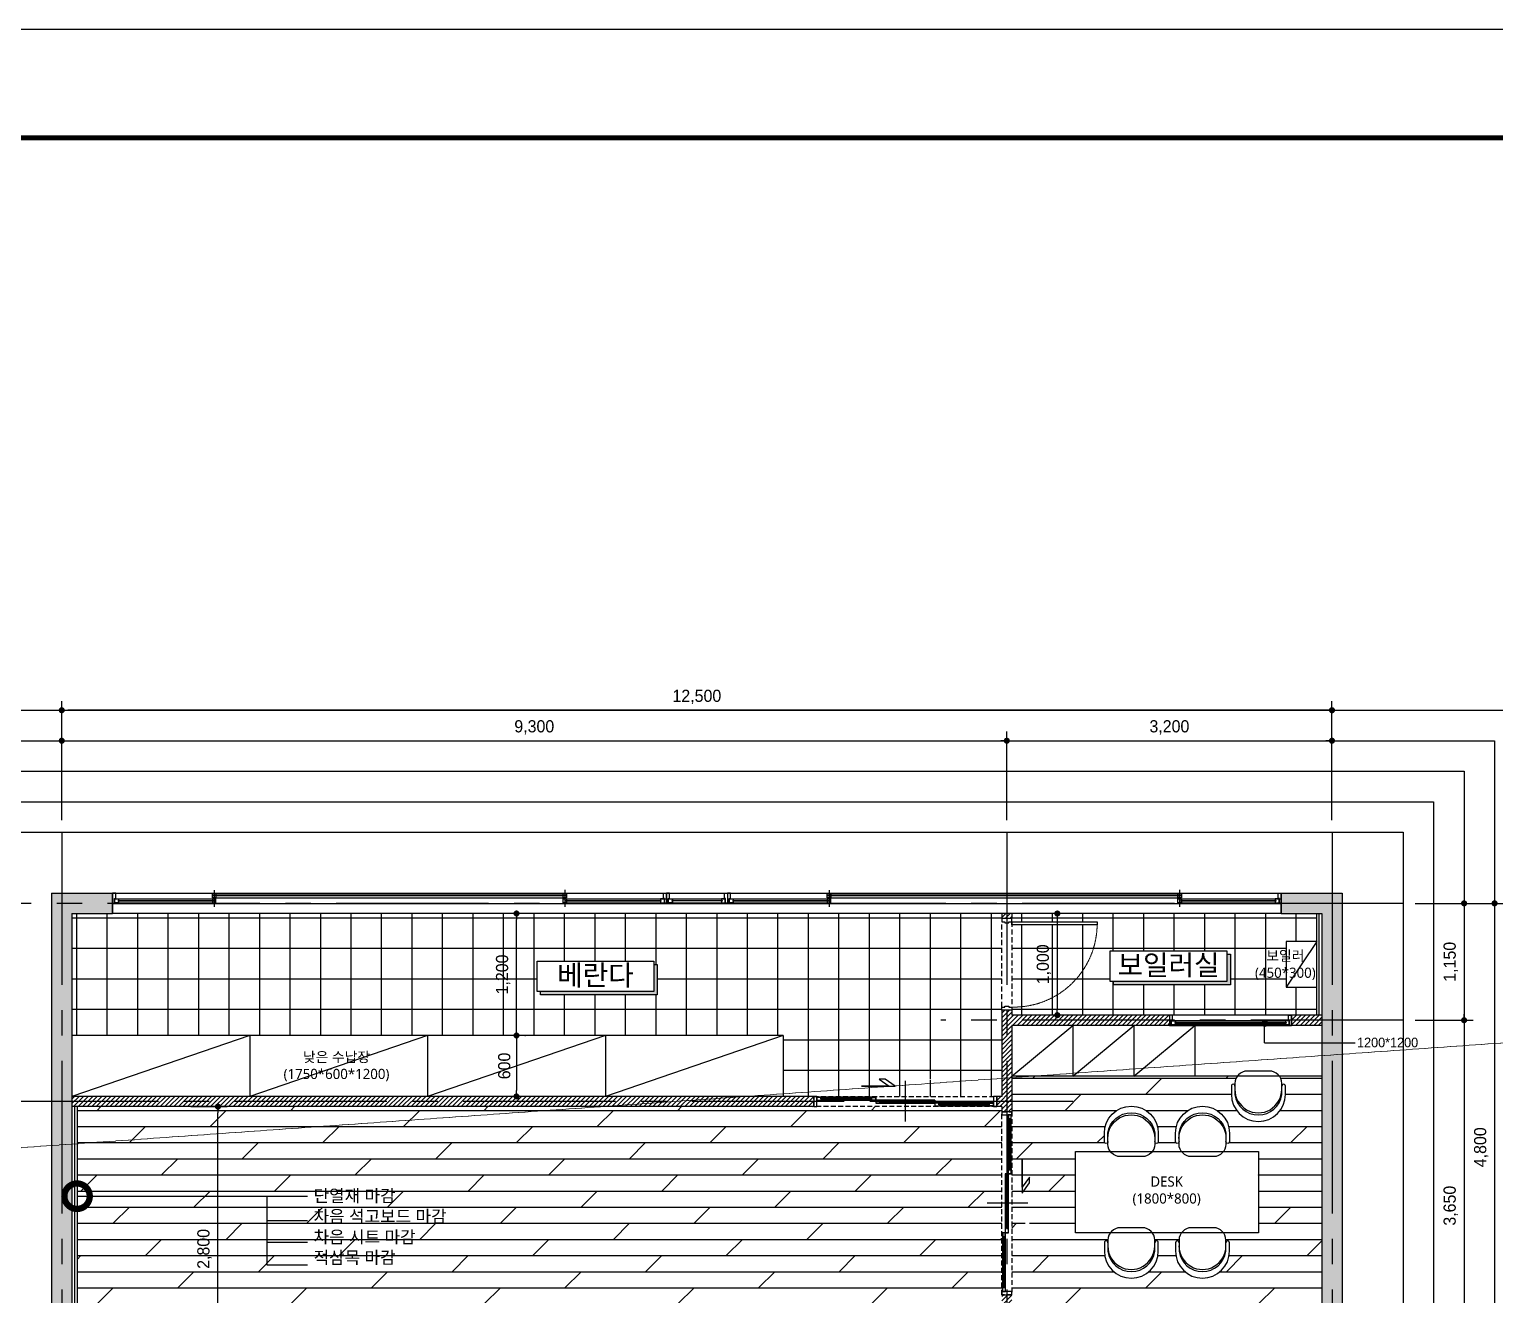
# Model space of a CAD drawing. Header units: millimetres. Extents: x -224448 to 1592092, y -164641 to 319001.
# Drawn here: x 156483 to 170903, y 92912 to 105362 of the extents above; entities that cross this region are included whole.
import ezdxf

# ---------------------------------------------------------------- set-up
doc = ezdxf.new("R2010")
doc.units = ezdxf.units.MM
for name, pattern in [('CEN', [62, 60, -1, 0, -1]), ('CENTER2', [1.125, 0.75, -0.125, 0.125, -0.125]), ('DH-HID2', [1.2, 0.8, -0.4]), ('HIDDEN', [9.525, 6.35, -3.175])]:
    doc.linetypes.add(name, pattern=pattern)
doc.layers.get('Defpoints').update_dxf_attribs({"color": 35})
for name, color, linetype in [('ARREA', 1, 'Continuous'), ('CO-DO-FR', 7, 'Continuous'), ('CO-DOOR', 8, 'Continuous'), ('DIM', 3, 'Continuous'), ('FUR', 6, 'Continuous'), ('I-SYM', 4, 'Continuous'), ('I-TEXT', 7, 'Continuous'), ('I_CON', 2, 'Continuous'), ('I_DOOR', 4, 'Continuous'), ('I_FORMAT', 7, 'Continuous'), ('I_FUR', 6, 'Continuous'), ('I_HAT', 8, 'Continuous'), ('I_TXT', 7, 'Continuous'), ('I_WALL', 3, 'Continuous'), ('I_WIN', 5, 'Continuous')]:
    doc.layers.add(name, color=color, linetype=linetype)
doc.layers.add('I_CEN', color=1, linetype='CEN', lineweight=13)
doc.layers.add('I_DIM', color=1, linetype='Continuous', lineweight=13)
doc.styles.add('HY울릉도', font='')
doc.styles.add('IABU-글꼴스타일', font='')
doc.styles.add('NTOP', font='Dotum.ttf')
doc.styles.add('맑은고딕', font='malgun.ttf')
doc.styles.get('HY울릉도').set_extended_font_data('HY울릉도L')
doc.styles.get('IABU-글꼴스타일').set_extended_font_data('HY울릉도L')
doc.linetypes.add('BATTING', pattern='A,0.00254,-2.54,[134,ltypeshp.shx,S=2.54,R=0,X=-2.54,Y=0],-5.08,[134,ltypeshp.shx,S=2.54,R=180,X=2.54,Y=0],-2.54', length=10.16254)
doc.dimstyles.new('IABC-100 (SUB)', dxfattribs={"dimscale": 60, "dimtxt": 2, "dimasz": 1, "dimexe": 1.5, "dimexo": 2, "dimgap": 1, "dimtad": 1, "dimdec": 0, "dimdsep": 46, "dimlunit": 6, "dimtxsty": 'IABU-글꼴스타일', "dimblk": '1234_Dot', "dimcen": 1, "dimclrd": 4, "dimclre": 4, "dimclrt": 7, "dimadec": 0, "dimazin": 0, "dimtfac": 1, "dimtdec": 0, "dimtix": 1, "dimtmove": 2, "dimatfit": 3, "dimldrblk": '1234_Dot', "dimfxl": 2, "dimtolj": 1, "dimtzin": 0, "dimarcsym": 0})
pattern_1 = [(0, (-20650, 42020), (0, 300), []), (90, (-20650, 42020), (-300, 2e-14), [])]

# ---------------------------------------------------------------- blocks, each defined once
blk = doc.blocks.new('dd')
at = {"layer": 'I_WIN', "linetype": 'Continuous'}
for p, q in [((10974, 19551), (16424, 19551)), ((10974, 19542), (10974, 19551)), ((10974, 19551), (10991, 19551)), ((10974, 19451), (10974, 19542)), ((10991, 19551), (10991, 19502)), ((10991, 19502), (11004, 19502)), ((10994, 19546), (11974, 19546)), ((11032, 19546), (10994, 19546)), ((10994, 19546), (10994, 19506)), ((10994, 19506), (11974, 19506)), ((10994, 19506), (11032, 19506)), ((11004, 19502), (11004, 19500)), ((11004, 19500), (11004, 19451)), ((11027, 19529), (11032, 19531)), ((11027, 19523), (11027, 19529)), ((11032, 19521), (11027, 19523)), ((11029, 19524), (11029, 19528)), ((11032, 19531), (11032, 19546)), ((11032, 19532), (11035, 19530)), ((11974, 19528), (11032, 19528)), ((11032, 19524), (11974, 19524)), ((11032, 19520), (11035, 19522)), ((11032, 19506), (11032, 19521)), ((11035, 19530), (11036, 19529)), ((11035, 19522), (11036, 19523)), ((11036, 19529), (11036, 19528)), ((11036, 19523), (11036, 19524)), ((11953, 19529), (11952, 19528)), ((11953, 19523), (11952, 19524)), ((11956, 19532), (11953, 19530)), ((11953, 19530), (11953, 19529)), ((11953, 19522), (11953, 19523)), ((11956, 19520), (11953, 19522)), ((11956, 19531), (11956, 19546)), ((11956, 19546), (11991, 19546)), ((11962, 19529), (11956, 19531)), ((11956, 19521), (11962, 19523)), ((11956, 19506), (11956, 19521)), ((11991, 19506), (11956, 19506)), ((11956, 19496), (15441, 19496)), ((11991, 19496), (11956, 19496)), ((11956, 19496), (11956, 19456)), ((15441, 19478), (11956, 19478)), ((11956, 19474), (15441, 19474)), ((11962, 19523), (11962, 19529)), ((11962, 19524), (11962, 19528)), ((11974, 19420), (11974, 19585)), ((11986, 19479), (11991, 19481)), ((11986, 19472), (11986, 19479)), ((11986, 19478), (11986, 19474)), ((11991, 19471), (11986, 19472)), ((11991, 19546), (11991, 19506)), ((11991, 19481), (11991, 19496)), ((11991, 19481), (11994, 19480)), ((11991, 19470), (11994, 19471)), ((11991, 19456), (11991, 19471)), ((11994, 19480), (11994, 19479)), ((11994, 19479), (11995, 19478)), ((11994, 19472), (11995, 19474)), ((11994, 19471), (11994, 19472)), ((15403, 19479), (15402, 19478)), ((15403, 19472), (15402, 19474)), ((15406, 19482), (15403, 19480)), ((15403, 19480), (15403, 19479)), ((15403, 19471), (15403, 19472)), ((15406, 19470), (15403, 19471)), ((15441, 19546), (15406, 19546)), ((15406, 19546), (15406, 19506)), ((15406, 19546), (16424, 19546)), ((15406, 19506), (15441, 19506)), ((15441, 19496), (15406, 19496)), ((15406, 19496), (15406, 19481)), ((15406, 19481), (15412, 19479)), ((15412, 19472), (15406, 19471)), ((15406, 19471), (15406, 19456)), ((15412, 19479), (15412, 19472)), ((15412, 19474), (15412, 19478)), ((15424, 19418), (15424, 19586)), ((15424, 19506), (16424, 19506)), ((15436, 19529), (15441, 19531)), ((15436, 19523), (15436, 19529)), ((16370, 19528), (15436, 19528)), ((15436, 19524), (16370, 19524)), ((15441, 19521), (15436, 19523)), ((15441, 19531), (15441, 19546)), ((15441, 19532), (15444, 19530)), ((15441, 19520), (15444, 19522)), ((15441, 19506), (15441, 19521)), ((15441, 19456), (15441, 19496)), ((15444, 19530), (15444, 19530)), ((15444, 19530), (15445, 19528)), ((15444, 19523), (15445, 19524)), ((15444, 19522), (15444, 19523)), ((16362, 19529), (16361, 19528)), ((16362, 19523), (16361, 19524)), ((16365, 19532), (16362, 19530)), ((16362, 19530), (16362, 19529)), ((16362, 19522), (16362, 19523)), ((16365, 19520), (16362, 19522)), ((16365, 19531), (16365, 19546)), ((16365, 19546), (16403, 19546)), ((16370, 19529), (16365, 19531)), ((16365, 19521), (16370, 19523)), ((16365, 19506), (16365, 19521)), ((16403, 19506), (16365, 19506)), ((16370, 19523), (16370, 19529)), ((16406, 19502), (16394, 19502)), ((16394, 19502), (16394, 19451)), ((16403, 19546), (16403, 19506)), ((16424, 19551), (16406, 19551)), ((16406, 19551), (16406, 19502)), ((11004, 19451), (10974, 19451)), ((11004, 19451), (16424, 19451)), ((11956, 19456), (15424, 19456)), ((11956, 19456), (11991, 19456)), ((15406, 19456), (15441, 19456)), ((16394, 19451), (16424, 19451))]:
    blk.add_line(p, q, dxfattribs=at)
blk = doc.blocks.new('win10')
at = {"layer": 'I_WIN', "linetype": 'Continuous'}
for p, q in [((-128735, -160207), (-128735, -160297)), ((-128705, -160207), (-128735, -160207)), ((-128735, -160207), (-128735, -160298)), ((-128705, -160255), (-128705, -160207)), ((-128165, -160257), (-128165, -160207)), ((-128165, -160207), (-128135, -160207)), ((-128135, -160207), (-128135, -160297)), ((-128735, -160297), (-128735, -160306)), ((-128735, -160298), (-128735, -160307)), ((-128735, -160307), (-128718, -160307)), ((-128718, -160307), (-128718, -160258)), ((-128718, -160258), (-128705, -160258)), ((-128715, -160302), (-128715, -160262)), ((-128715, -160262), (-128677, -160262)), ((-128715, -160262), (-128156, -160262)), ((-128715, -160302), (-128715, -160262)), ((-128715, -160262), (-128677, -160262)), ((-128677, -160302), (-128715, -160302)), ((-128715, -160302), (-128156, -160302)), ((-128677, -160302), (-128715, -160302)), ((-128705, -160258), (-128705, -160255)), ((-128677, -160276), (-128682, -160278)), ((-128677, -160276), (-128682, -160278)), ((-128682, -160278), (-128682, -160285)), ((-128682, -160278), (-128682, -160285)), ((-128682, -160285), (-128677, -160286)), ((-128682, -160285), (-128677, -160286)), ((-128680, -160279), (-128680, -160283)), ((-128680, -160279), (-128680, -160283)), ((-128677, -160262), (-128677, -160276)), ((-128677, -160262), (-128677, -160276)), ((-128677, -160276), (-128674, -160277)), ((-128677, -160276), (-128674, -160277)), ((-128677, -160279), (-128188, -160279)), ((-128188, -160283), (-128677, -160283)), ((-128677, -160287), (-128674, -160286)), ((-128677, -160286), (-128677, -160302)), ((-128677, -160287), (-128674, -160286)), ((-128677, -160286), (-128677, -160302)), ((-128674, -160277), (-128673, -160278)), ((-128674, -160277), (-128673, -160278)), ((-128674, -160286), (-128673, -160285)), ((-128674, -160286), (-128673, -160285)), ((-128673, -160278), (-128673, -160279)), ((-128673, -160278), (-128673, -160279)), ((-128673, -160285), (-128673, -160283)), ((-128673, -160285), (-128673, -160283)), ((-128197, -160278), (-128198, -160279)), ((-128197, -160285), (-128198, -160283)), ((-128194, -160276), (-128197, -160277)), ((-128197, -160277), (-128197, -160278)), ((-128197, -160286), (-128197, -160285)), ((-128194, -160287), (-128197, -160286)), ((-128156, -160262), (-128194, -160262)), ((-128194, -160262), (-128194, -160276)), ((-128194, -160276), (-128188, -160278)), ((-128188, -160285), (-128194, -160286)), ((-128194, -160286), (-128194, -160302)), ((-128194, -160302), (-128156, -160302)), ((-128188, -160278), (-128188, -160285)), ((-128153, -160257), (-128165, -160257)), ((-128156, -160302), (-128156, -160262)), ((-128153, -160306), (-128153, -160257)), ((-128135, -160306), (-128153, -160306)), ((-128135, -160297), (-128135, -160306))]:
    blk.add_line(p, q, dxfattribs=at)
blk.add_lwpolyline([(-128735, -160207), (-128135, -160207), (-128135, -160306), (-128735, -160306)], close=True, dxfattribs=at)
blk = doc.blocks.new('dsd5')
at = {"layer": 'I_WIN', "linetype": 'Continuous'}
for p, q in [((44310, 14210), (44280, 14210)), ((44280, 14210), (44280, 14119)), ((44297, 14110), (44297, 14159)), ((44297, 14159), (44310, 14159)), ((44301, 14115), (44301, 14155)), ((44301, 14155), (44339, 14155)), ((45459, 14155), (44301, 14155)), ((44310, 14159), (44310, 14210)), ((44339, 14140), (44333, 14138)), ((44333, 14138), (44333, 14132)), ((45425, 14137), (44333, 14137)), ((44333, 14133), (45425, 14133)), ((44339, 14155), (44339, 14140)), ((44339, 14141), (44341, 14140)), ((44341, 14140), (44342, 14139)), ((44342, 14139), (44343, 14137)), ((44342, 14132), (44343, 14133)), ((45418, 14139), (45417, 14137)), ((45418, 14139), (45417, 14137)), ((45418, 14132), (45417, 14133)), ((45418, 14132), (45417, 14133)), ((45419, 14140), (45418, 14139)), ((45419, 14140), (45418, 14139)), ((45421, 14141), (45419, 14140)), ((45421, 14141), (45419, 14140)), ((45459, 14155), (45421, 14155)), ((45421, 14155), (45421, 14140)), ((45459, 14155), (45421, 14155)), ((45421, 14155), (45421, 14140)), ((45421, 14140), (45427, 14138)), ((45421, 14140), (45427, 14138)), ((45425, 14137), (45425, 14133)), ((45425, 14137), (45425, 14133)), ((45427, 14138), (45427, 14132)), ((45427, 14138), (45427, 14132)), ((45450, 14161), (45450, 14210)), ((45450, 14210), (45480, 14210)), ((45450, 14159), (45450, 14161)), ((45463, 14159), (45450, 14159)), ((45459, 14115), (45459, 14155)), ((45459, 14115), (45459, 14155)), ((45463, 14110), (45463, 14159)), ((45480, 14210), (45480, 14119)), ((45480, 14210), (45480, 14119)), ((44280, 14119), (44280, 14110)), ((44280, 14110), (44297, 14110)), ((44339, 14115), (44301, 14115)), ((45459, 14115), (44301, 14115)), ((44333, 14132), (44339, 14130)), ((44339, 14129), (44341, 14131)), ((44339, 14130), (44339, 14115)), ((44341, 14131), (44342, 14132)), ((45419, 14131), (45418, 14132)), ((45419, 14131), (45418, 14132)), ((45421, 14129), (45419, 14131)), ((45421, 14129), (45419, 14131)), ((45427, 14132), (45421, 14130)), ((45427, 14132), (45421, 14130)), ((45421, 14130), (45421, 14115)), ((45421, 14130), (45421, 14115)), ((45421, 14115), (45459, 14115)), ((45421, 14115), (45459, 14115)), ((45480, 14110), (45463, 14110)), ((45480, 14119), (45480, 14110)), ((45480, 14119), (45480, 14110))]:
    blk.add_line(p, q, dxfattribs=at)
blk.add_lwpolyline([(45480, 14210), (44280, 14210), (44280, 14110), (45480, 14110)], close=True, dxfattribs=at)
blk = doc.blocks.new('fffff')
at = {"layer": 'CO-DO-FR'}
for p, q in [((34200, 13255), (34200, 13155)), ((34230, 13255), (34200, 13255)), ((34200, 13255), (34200, 13255)), ((34200, 13155), (34230, 13155)), ((34230, 13205), (34230, 13255)), ((34230, 13155), (34230, 13205)), ((34230, 13155), (34230, 13155)), ((36000, 13255), (35970, 13255)), ((35970, 13255), (35970, 13255)), ((35970, 13255), (35970, 13205)), ((35970, 13205), (35970, 13155)), ((35970, 13155), (36000, 13155)), ((36000, 13155), (36000, 13255)), ((36000, 13155), (36000, 13155))]:
    blk.add_line(p, q, dxfattribs=at)
at = {"layer": 'CO-DOOR', "color": 251}
blk.add_line((35100, 13410), (35100, 13010), dxfattribs=at)
at = {"layer": 'CO-DOOR', "color": 1}
blk.add_lwpolyline([(34671, 13355), (35000, 13355), (34901, 13427), (34843, 13427), (34942, 13355), (34671, 13355)], close=True, dxfattribs=at)
at = {"layer": 'CO-DOOR', "color": 251, "linetype": 'DH-HID2', "ltscale": 60}
blk.add_lwpolyline([(34200, 13155), (34200, 13255), (36000, 13255), (36000, 13155), (34200, 13155)], dxfattribs=at)
at = {"layer": 'CO-DOOR', "color": 251}
for points in [[(34230, 13218), (34810, 13218), (34810, 13248), (34230, 13248)], [(34810, 13190), (35390, 13190), (35390, 13220), (34810, 13220)], [(35390, 13162), (35970, 13162), (35970, 13192), (35390, 13192)]]:
    blk.add_lwpolyline(points, close=True, dxfattribs=at)
at = {"layer": 'CO-DOOR'}
for points in [[(34280, 13246), (34230, 13246), (34230, 13220), (34280, 13220), (34280, 13228), (34270, 13228), (34270, 13238), (34280, 13238), (34280, 13246)], [(34270, 13230), (34770, 13230), (34770, 13237), (34270, 13237)], [(34760, 13246), (34810, 13246), (34810, 13220), (34760, 13220), (34760, 13228), (34770, 13228), (34770, 13238), (34760, 13238), (34760, 13246)], [(34860, 13218), (34810, 13218), (34810, 13192), (34860, 13192), (34860, 13200), (34850, 13200), (34850, 13210), (34860, 13210), (34860, 13218)], [(34850, 13202), (35350, 13202), (35350, 13209), (34850, 13209)], [(35340, 13218), (35390, 13218), (35390, 13192), (35340, 13192), (35340, 13200), (35350, 13200), (35350, 13210), (35340, 13210), (35340, 13218)], [(35440, 13190), (35390, 13190), (35390, 13164), (35440, 13164), (35440, 13172), (35430, 13172), (35430, 13182), (35440, 13182), (35440, 13190)], [(35430, 13174), (35930, 13174), (35930, 13181), (35430, 13181)], [(35920, 13190), (35970, 13190), (35970, 13164), (35920, 13164), (35920, 13172), (35930, 13172), (35930, 13182), (35920, 13182), (35920, 13190)]]:
    blk.add_lwpolyline(points, close=True, dxfattribs=at)
blk = doc.blocks.new('1234_Dot')
at = {"color": 0, "linetype": 'ByBlock', "lineweight": -2}
blk.add_line((-0.5, 0), (-1, 0), dxfattribs=at)
at = {"color": 0, "linetype": 'ByBlock', "const_width": 0.5}
blk.add_lwpolyline([(-0.25, 0, 1), (0.25, 0, 1)], format="xyb", close=True, dxfattribs=at)
blk = doc.blocks.new('*D62')
at = {"layer": 'Defpoints', "color": 0, "ltscale": 50, "transparency": 16777216}
for p in [(161277, 96662), (161277, 96662), (161277, 95462)]:
    blk.add_point(p, dxfattribs=at)
at = {"layer": 'DIM', "color": 4, "lineweight": -2, "ltscale": 50, "transparency": 16777216}
for p, q in [((161397, 96662), (161367, 96662)), ((161277, 95522), (161277, 96602)), ((161397, 95462), (161367, 95462))]:
    blk.add_line(p, q, dxfattribs=at)
at = {"layer": 'DIM', "color": 4, "lineweight": -2, "ltscale": 50, "transparency": 16777216, "xscale": 60, "yscale": 60, "zscale": 60}
for p, rotation in [((161277, 96662), 90), ((161277, 95462), 270)]:
    blk.add_blockref('1234_Dot', p, dxfattribs=dict(at, rotation=rotation))
at = {"layer": 'DIM', "color": 7, "ltscale": 50, "transparency": 16777216, "insert": (161146, 96062), "char_height": 120, "attachment_point": 5, "rotation": 90, "style": 'IABU-글꼴스타일'}
blk.add_mtext('\\A1;1,200', dxfattribs=at)
blk = doc.blocks.new('gg')
at = {"layer": 'I_FUR'}
blk.add_lwpolyline([(39772, 12041, 0.414213), (39894, 12163), (39894, 12189, 1.001496), (39929, 12189), (39929, 12272, 0.999571), (39398, 12272), (39398, 12189, 1.001496), (39433, 12189), (39433, 12163, 0.414213), (39555, 12041)], format="xyb", close=True, dxfattribs=at)
blk.add_lwpolyline([(39894, 12189), (39894, 12272, 0.871098), (39433, 12272), (39433, 12189)], format="xyb", dxfattribs=at)
at = {"layer": 'I_HAT'}
blk.add_arc((39664, 12221), 231, 359.9213, 180.0787, dxfattribs=at)
blk = doc.blocks.new('klsdfa')
at = {"layer": 'I_CEN'}
blk.add_arc((2937606, -1355168), 820, 90.7053, 181.3042, dxfattribs=at)
at = {"layer": 'I_DOOR'}
for points in [[(2937596, -1354347), (2937596, -1355187), (2937626, -1355187), (2937626, -1354347)], [(2936756, -1355187), (2936756, -1355287), (2936786, -1355287), (2936786, -1355257), (2936796, -1355257), (2936796, -1355217), (2936786, -1355217), (2936786, -1355187), (2936756, -1355187)], [(2937656, -1355187), (2937656, -1355287), (2937626, -1355287), (2937626, -1355257), (2937616, -1355257), (2937616, -1355217), (2937626, -1355217), (2937626, -1355187), (2937656, -1355187)]]:
    blk.add_lwpolyline(points, close=True, dxfattribs=at)
at = {"layer": 'I_FUR', "color": 8, "linetype": 'HIDDEN', "ltscale": 8}
for p, q in [((2937626, -1355187), (2936786, -1355187)), ((2936786, -1355287), (2937626, -1355287))]:
    blk.add_line(p, q, dxfattribs=at)
blk = doc.blocks.new('*D76')
at = {"layer": 'Defpoints', "color": 0, "ltscale": 50, "transparency": 16777216}
for p in [(157952, 94762), (158339, 94762), (157952, 91962)]:
    blk.add_point(p, dxfattribs=at)
at = {"layer": 'DIM', "color": 4, "lineweight": -2, "ltscale": 50, "transparency": 16777216}
for p, q in [((158072, 94762), (158429, 94762)), ((158339, 92022), (158339, 94702)), ((158072, 91962), (158429, 91962))]:
    blk.add_line(p, q, dxfattribs=at)
at = {"layer": 'DIM', "color": 4, "lineweight": -2, "ltscale": 50, "transparency": 16777216, "xscale": 60, "yscale": 60, "zscale": 60}
for p, rotation in [((158339, 94762), 90), ((158339, 91962), 270)]:
    blk.add_blockref('1234_Dot', p, dxfattribs=dict(at, rotation=rotation))
at = {"layer": 'DIM', "color": 7, "ltscale": 50, "transparency": 16777216, "insert": (158207, 93362), "char_height": 120, "attachment_point": 5, "rotation": 90, "style": 'IABU-글꼴스타일'}
blk.add_mtext('\\A1;2,800', dxfattribs=at)
blk = doc.blocks.new('*D77')
at = {"layer": 'Defpoints', "color": 0, "ltscale": 50, "transparency": 16777216}
for p in [(161238, 95462), (161238, 94862), (161277, 94862)]:
    blk.add_point(p, dxfattribs=at)
at = {"layer": 'DIM', "color": 4, "lineweight": -2, "ltscale": 50, "transparency": 16777216}
for p, q in [((161277, 95402), (161277, 94922)), ((161358, 95462), (161367, 95462)), ((161358, 94862), (161367, 94862))]:
    blk.add_line(p, q, dxfattribs=at)
at = {"layer": 'DIM', "color": 4, "lineweight": -2, "ltscale": 50, "transparency": 16777216, "xscale": 60, "yscale": 60, "zscale": 60}
for p, rotation in [((161277, 95462), 90), ((161277, 94862), 270)]:
    blk.add_blockref('1234_Dot', p, dxfattribs=dict(at, rotation=rotation))
at = {"layer": 'DIM', "color": 7, "ltscale": 50, "transparency": 16777216, "insert": (161157, 95162), "char_height": 120, "attachment_point": 5, "rotation": 90, "style": 'IABU-글꼴스타일'}
blk.add_mtext('\\A1;600', dxfattribs=at)
blk = doc.blocks.new('_DotSmall')
at = {"color": 0, "linetype": 'ByBlock', "const_width": 0.5}
blk.add_lwpolyline([(-0.0625, 0, 1), (0.0625, 0, 1)], format="xyb", close=True, dxfattribs=at)
blk = doc.blocks.new('*D78')
at = {"layer": 'Defpoints', "color": 0, "ltscale": 50, "transparency": 16777216}
for p in [(166102, 98362), (156802, 97462), (166102, 97462)]:
    blk.add_point(p, dxfattribs=at)
at = {"layer": 'DIM', "color": 4, "lineweight": -2, "ltscale": 50, "transparency": 16777216}
for p, q in [((156802, 97582), (156802, 98452)), ((156862, 98362), (166042, 98362)), ((166102, 97582), (166102, 98452))]:
    blk.add_line(p, q, dxfattribs=at)
at = {"layer": 'DIM', "color": 4, "lineweight": -2, "ltscale": 50, "transparency": 16777216, "xscale": 60, "yscale": 60, "zscale": 60, "rotation": 180}
blk.add_blockref('1234_Dot', (156802, 98362), dxfattribs=at)
at = {"layer": 'DIM', "color": 4, "lineweight": -2, "ltscale": 50, "transparency": 16777216, "xscale": 60, "yscale": 60, "zscale": 60}
blk.add_blockref('1234_Dot', (166102, 98362), dxfattribs=at)
at = {"layer": 'DIM', "color": 7, "ltscale": 50, "transparency": 16777216, "insert": (161452, 98493), "char_height": 120, "attachment_point": 5, "style": 'IABU-글꼴스타일'}
blk.add_mtext('\\A1;9,300', dxfattribs=at)
blk = doc.blocks.new('*D79')
at = {"layer": 'Defpoints', "color": 0, "ltscale": 50, "transparency": 16777216}
for p in [(169302, 98362), (166102, 97462), (169302, 97462)]:
    blk.add_point(p, dxfattribs=at)
at = {"layer": 'DIM', "color": 4, "lineweight": -2, "ltscale": 50, "transparency": 16777216}
for p, q in [((166102, 97582), (166102, 98452)), ((166162, 98362), (169242, 98362)), ((169302, 97582), (169302, 98452))]:
    blk.add_line(p, q, dxfattribs=at)
at = {"layer": 'DIM', "color": 4, "lineweight": -2, "ltscale": 50, "transparency": 16777216, "xscale": 60, "yscale": 60, "zscale": 60, "rotation": 180}
blk.add_blockref('1234_Dot', (166102, 98362), dxfattribs=at)
at = {"layer": 'DIM', "color": 4, "lineweight": -2, "ltscale": 50, "transparency": 16777216, "xscale": 60, "yscale": 60, "zscale": 60}
blk.add_blockref('1234_Dot', (169302, 98362), dxfattribs=at)
at = {"layer": 'DIM', "color": 7, "ltscale": 50, "transparency": 16777216, "insert": (167702, 98493), "char_height": 120, "attachment_point": 5, "style": 'IABU-글꼴스타일'}
blk.add_mtext('\\A1;3,200', dxfattribs=at)
blk = doc.blocks.new('*D80')
at = {"layer": 'Defpoints', "color": 0, "ltscale": 50, "transparency": 16777216}
for p in [(156802, 98662), (156802, 97462), (169302, 97462)]:
    blk.add_point(p, dxfattribs=at)
at = {"layer": 'DIM', "color": 4, "lineweight": -2, "ltscale": 50, "transparency": 16777216}
for p, q in [((156802, 97582), (156802, 98752)), ((169242, 98662), (156862, 98662)), ((169302, 97582), (169302, 98752))]:
    blk.add_line(p, q, dxfattribs=at)
at = {"layer": 'DIM', "color": 4, "lineweight": -2, "ltscale": 50, "transparency": 16777216, "xscale": 60, "yscale": 60, "zscale": 60, "rotation": 180}
blk.add_blockref('1234_Dot', (156802, 98662), dxfattribs=at)
at = {"layer": 'DIM', "color": 4, "lineweight": -2, "ltscale": 50, "transparency": 16777216, "xscale": 60, "yscale": 60, "zscale": 60}
blk.add_blockref('1234_Dot', (169302, 98662), dxfattribs=at)
at = {"layer": 'DIM', "color": 7, "ltscale": 50, "transparency": 16777216, "insert": (163052, 98793), "char_height": 120, "attachment_point": 5, "style": 'IABU-글꼴스타일'}
blk.add_mtext('\\A1;12,500', dxfattribs=at)
blk = doc.blocks.new('*D81')
at = {"layer": 'Defpoints', "color": 0, "ltscale": 50, "transparency": 16777216}
for p in [(170002, 96762), (170002, 95612), (170602, 95612)]:
    blk.add_point(p, dxfattribs=at)
at = {"layer": 'DIM', "color": 4, "lineweight": -2, "ltscale": 50, "transparency": 16777216}
for p, q in [((170122, 96762), (170692, 96762)), ((170602, 96702), (170602, 95672)), ((170122, 95612), (170692, 95612))]:
    blk.add_line(p, q, dxfattribs=at)
at = {"layer": 'DIM', "color": 4, "lineweight": -2, "ltscale": 50, "transparency": 16777216, "xscale": 60, "yscale": 60, "zscale": 60}
for p, rotation in [((170602, 96762), 90), ((170602, 95612), 270)]:
    blk.add_blockref('1234_Dot', p, dxfattribs=dict(at, rotation=rotation))
at = {"layer": 'DIM', "color": 7, "ltscale": 50, "transparency": 16777216, "insert": (170471, 96187), "char_height": 120, "attachment_point": 5, "rotation": 90, "style": 'IABU-글꼴스타일'}
blk.add_mtext('\\A1;1,150', dxfattribs=at)
blk = doc.blocks.new('*D82')
at = {"layer": 'Defpoints', "color": 0, "ltscale": 50, "transparency": 16777216}
for p in [(170002, 95612), (170002, 91962), (170602, 91962)]:
    blk.add_point(p, dxfattribs=at)
at = {"layer": 'DIM', "color": 4, "lineweight": -2, "ltscale": 50, "transparency": 16777216}
for p, q in [((170122, 95612), (170692, 95612)), ((170602, 95552), (170602, 92022)), ((170122, 91962), (170692, 91962))]:
    blk.add_line(p, q, dxfattribs=at)
at = {"layer": 'DIM', "color": 4, "lineweight": -2, "ltscale": 50, "transparency": 16777216, "xscale": 60, "yscale": 60, "zscale": 60}
for p, rotation in [((170602, 95612), 90), ((170602, 91962), 270)]:
    blk.add_blockref('1234_Dot', p, dxfattribs=dict(at, rotation=rotation))
at = {"layer": 'DIM', "color": 7, "ltscale": 50, "transparency": 16777216, "insert": (170471, 93787), "char_height": 120, "attachment_point": 5, "rotation": 90, "style": 'IABU-글꼴스타일'}
blk.add_mtext('\\A1;3,650', dxfattribs=at)
blk = doc.blocks.new('*D85')
at = {"layer": 'Defpoints', "color": 0, "ltscale": 50, "transparency": 16777216}
for p in [(170002, 96762), (170002, 85062), (171202, 85062)]:
    blk.add_point(p, dxfattribs=at)
at = {"layer": 'DIM', "color": 4, "lineweight": -2, "ltscale": 50, "transparency": 16777216}
for p, q in [((170122, 96762), (171292, 96762)), ((171202, 96702), (171202, 85122)), ((170122, 85062), (171292, 85062))]:
    blk.add_line(p, q, dxfattribs=at)
at = {"layer": 'DIM', "color": 4, "lineweight": -2, "ltscale": 50, "transparency": 16777216, "xscale": 60, "yscale": 60, "zscale": 60}
for p, rotation in [((171202, 96762), 90), ((171202, 85062), 270)]:
    blk.add_blockref('1234_Dot', p, dxfattribs=dict(at, rotation=rotation))
at = {"layer": 'DIM', "color": 7, "ltscale": 50, "transparency": 16777216, "insert": (171071, 90912), "char_height": 120, "attachment_point": 5, "rotation": 90, "style": 'IABU-글꼴스타일'}
blk.add_mtext('\\A1;11,700', dxfattribs=at)
blk = doc.blocks.new('*D86')
at = {"layer": 'Defpoints', "color": 0, "ltscale": 50, "transparency": 16777216}
for p in [(170002, 96762), (170002, 91962), (170902, 91962)]:
    blk.add_point(p, dxfattribs=at)
at = {"layer": 'DIM', "color": 4, "lineweight": -2, "ltscale": 50, "transparency": 16777216}
for p, q in [((170122, 96762), (170992, 96762)), ((170902, 96702), (170902, 92022)), ((170122, 91962), (170992, 91962))]:
    blk.add_line(p, q, dxfattribs=at)
at = {"layer": 'DIM', "color": 4, "lineweight": -2, "ltscale": 50, "transparency": 16777216, "xscale": 60, "yscale": 60, "zscale": 60}
for p, rotation in [((170902, 96762), 90), ((170902, 91962), 270)]:
    blk.add_blockref('1234_Dot', p, dxfattribs=dict(at, rotation=rotation))
at = {"layer": 'DIM', "color": 7, "ltscale": 50, "transparency": 16777216, "insert": (170771, 94362), "char_height": 120, "attachment_point": 5, "rotation": 90, "style": 'IABU-글꼴스타일'}
blk.add_mtext('\\A1;4,800', dxfattribs=at)
blk = doc.blocks.new('FR1')
at = {"layer": 'Defpoints'}
blk.add_lwpolyline([(89059, 47504), (131059, 47504), (131059, 17804), (89059, 17804)], close=True, dxfattribs=at)
at = {"layer": 'I_FORMAT', "const_width": 50.2}
blk.add_lwpolyline([(126044, 18873), (90159, 18873), (90159, 46435), (126044, 46435)], dxfattribs=at)
blk = doc.blocks.new('*D98')
at = {"layer": 'Defpoints', "color": 0, "ltscale": 50, "transparency": 16777216}
for p in [(166599, 96662), (166599, 95662), (166599, 95662)]:
    blk.add_point(p, dxfattribs=at)
at = {"layer": 'DIM', "color": 4, "lineweight": -2, "ltscale": 50, "transparency": 16777216}
for p, q in [((166719, 96662), (166689, 96662)), ((166599, 96602), (166599, 95722)), ((166719, 95662), (166689, 95662))]:
    blk.add_line(p, q, dxfattribs=at)
at = {"layer": 'DIM', "color": 4, "lineweight": -2, "ltscale": 50, "transparency": 16777216, "xscale": 60, "yscale": 60, "zscale": 60}
for p, rotation in [((166599, 96662), 90), ((166599, 95662), 270)]:
    blk.add_blockref('1234_Dot', p, dxfattribs=dict(at, rotation=rotation))
at = {"layer": 'DIM', "color": 7, "ltscale": 50, "transparency": 16777216, "insert": (166467, 96162), "char_height": 120, "attachment_point": 5, "rotation": 90, "style": 'IABU-글꼴스타일'}
blk.add_mtext('\\A1;1,000', dxfattribs=at)

msp = doc.modelspace()

# ---------------------------------------------------------------- hatches: boundary and pattern name
at = {"layer": 'I-SYM', "linetype": 'Continuous', "ltscale": 0.5}
h = msp.add_hatch(color=9, dxfattribs=at)
h.dxf.hatch_style = 1
edge = h.paths.add_edge_path()
edge.add_arc((168641.513, 95580.626), 34.266, 0, 360)
at = {"layer": 'I_HAT'}
h = msp.add_hatch(color=256, dxfattribs=at)
h.dxf.hatch_style = 1
h.paths.add_polyline_path([(169402.484, 90861.633), (169202.484, 90861.633), (169202.484, 85161.633), (168977.484, 85161.633), (168977.484, 84961.633), (169402.484, 84961.633)])
h.paths.add_polyline_path([(166977.484, 85161.633), (166752.484, 85161.633), (166752.484, 85511.633), (166652.484, 85511.633), (166652.484, 85161.633), (166152.484, 85161.633), (166152.484, 84961.633), (166977.484, 84961.633)])
h.paths.add_polyline_path([(156902.484, 88311.633), (156902.484, 90311.633), (156902.484, 94511.633), (156902.484, 96661.633), (157302.484, 96661.633), (157302.484, 96861.633), (156702.484, 96861.633), (156702.484, 96661.633), (156702.484, 84961.633), (157302.484, 84961.633), (157302.484, 85161.633), (156902.484, 85161.633)])
h.paths.add_polyline_path([(169402.484, 96661.633), (169402.484, 96861.633), (168802.484, 96861.633), (168802.484, 96661.633), (169202.484, 96661.633), (169202.484, 95390.458), (169402.484, 95390.458)])
h.paths.add_polyline_path([(169402.484, 95390.458), (169202.484, 95390.458), (169202.484, 94611.633), (169202.484, 91811.633), (169202.484, 91461.633), (169402.484, 91461.633)])
h = msp.add_hatch(dxfattribs=at)
h.set_pattern_fill('ANSI31', color=256, scale=10)
h.set_pattern_definition([(45, (-20650, 42020), (-22.4506403, 22.4506403), [])])
h.paths.add_polyline_path([(169202.484, 95661.633), (168902.484, 95661.633), (168902.484, 95561.633), (169202.484, 95561.633)])
h.paths.add_polyline_path([(167702.484, 95661.633), (166152.484, 95661.633), (166152.484, 95711.633), (166052.484, 95711.633), (166052.484, 94861.633), (166002.484, 94861.633), (166002.484, 94761.633), (166052.484, 94761.633), (166052.484, 94711.633), (166152.484, 94711.633), (166152.484, 95561.633), (167702.484, 95561.633)])
h.paths.add_polyline_path([(166152.484, 96661.633), (166052.484, 96661.633), (166052.484, 96611.633), (166152.484, 96611.633)])
h.paths.add_polyline_path([(164202.484, 94861.633), (156902.484, 94861.633), (156902.484, 94761.633), (164202.484, 94761.633)])
h.paths.add_polyline_path([(166152.484, 92911.633), (166052.484, 92911.633), (166052.484, 91911.633), (166652.484, 91911.633), (166652.484, 86411.633), (166752.484, 86411.633), (166752.484, 90311.633), (168252.484, 90311.633), (168252.484, 90411.633), (166752.484, 90411.633), (166752.484, 91911.633), (169202.484, 91911.633), (169202.484, 92011.633), (166152.484, 92011.633)])
h.paths.add_polyline_path([(169202.484, 90411.633), (169152.484, 90411.633), (169152.484, 90311.633), (169202.484, 90311.633)], flags=17)
h = msp.add_hatch(dxfattribs=at)
h.set_pattern_fill('_USER', color=256, scale=300, double=1, pattern_type=0)
h.set_pattern_definition(pattern_1)
h.paths.add_polyline_path([(166052.484, 96581.633), (166052.484, 96611.633), (166052.484, 96661.633), (157302.484, 96661.633), (156902.484, 96661.633), (156902.484, 95461.633), (163902.484, 95461.633), (163902.484, 94861.633), (164202.484, 94861.633), (166002.484, 94861.633), (166052.484, 94861.633), (166052.484, 95711.633), (166052.484, 95741.633)])
h.paths.add_polyline_path([(164944.149, 94961.633), (164845.534, 95033.917), (164903.869, 95033.917), (165002.484, 94961.633)], flags=16)
h.paths.add_polyline_path([(162662.494, 95860.458), (161512.611, 95860.458), (161512.611, 95894.208), (161478.861, 95894.208), (161478.861, 96194.207), (162628.744, 96194.207), (162628.744, 96160.457), (162662.494, 96160.457)], flags=16)
h.paths.add_polyline_path([(165202.484, 94961.633), (165301.099, 95033.917), (165359.434, 95033.917), (165260.82, 94961.633)], flags=16)
h.paths.add_polyline_path([(161247.484, 95803.062), (161247.484, 96320.205), (161044.627, 96320.205), (161044.627, 95803.062)], flags=24)
h.paths.add_polyline_path([(161629.631, 95825.907), (162463.056, 95825.907), (162463.056, 96263.476), (161629.631, 96263.476)], flags=24)
h = msp.add_hatch(dxfattribs=at)
h.set_pattern_fill('_USER', color=256, scale=300, double=1, pattern_type=0)
h.set_pattern_definition(pattern_1)
h.paths.add_polyline_path([(166991.402, 96551.633), (166152.484, 96551.633), (166152.484, 95741.633, 0.417278727)], flags=17)
h.paths.add_polyline_path([(169152.484, 95936.633), (168852.484, 95936.633), (168852.484, 96386.633), (169152.484, 96386.633), (169152.484, 96661.633), (168802.484, 96661.633), (166152.484, 96661.633), (166152.484, 96611.633), (166152.484, 96581.633), (166992.484, 96581.633), (166992.484, 96551.633), (166991.402, 96551.633, -0.417278727), (166152.484, 95741.633), (166152.484, 95711.633), (166152.484, 95661.633), (167702.484, 95661.633), (167732.484, 95661.633), (168902.484, 95661.633), (169152.484, 95661.633)])
h.paths.add_polyline_path([(167118.86, 95994.208), (167118.86, 96294.208), (168268.743, 96294.208), (168268.743, 96260.458), (168302.493, 96260.458), (168302.493, 95960.458), (167152.61, 95960.458), (167152.61, 95994.208)], flags=16)
h.paths.add_polyline_path([(166568.86, 95903.062), (166568.86, 96420.205), (166366.003, 96420.205), (166366.003, 95903.062)], flags=24)
h.paths.add_polyline_path([(167161.205, 95925.907), (168239.106, 95925.907), (168239.106, 96363.476), (167161.205, 96363.476)], flags=24)
h.paths.add_polyline_path([(168516.198, 95960.99), (169169.866, 95960.99), (169169.866, 96364.342), (168516.198, 96364.342)], flags=9)
h = msp.add_hatch(color=256, dxfattribs=at)
h.dxf.hatch_style = 1
h.paths.add_polyline_path([(168302.493, 96260.458), (168268.743, 96260.458), (168268.743, 95994.208), (167152.61, 95994.208), (167152.61, 95960.458), (168302.493, 95960.458)])
h = msp.add_hatch(color=256, dxfattribs=at)
h.dxf.hatch_style = 1
h.paths.add_polyline_path([(162662.494, 96160.457), (162628.744, 96160.457), (162628.744, 95894.208), (161512.611, 95894.208), (161512.611, 95860.458), (162662.494, 95860.458)])
h = msp.add_hatch(dxfattribs=at)
h.set_pattern_fill('DOLMIT', color=256, scale=25, double=1)
h.set_pattern_definition([(0, (-20650, 42020), (0, 158.75), []), (45, (-20650, 42020), (-317.4998, 317.4998), [224.5064, -449.0128])])
h.paths.add_polyline_path([(166052.484, 92911.633), (166052.484, 94711.633), (166052.484, 94761.633), (166002.484, 94761.633), (164202.484, 94761.633), (156952.484, 94761.633), (156952.484, 93911.708, -0.414213562), (156983.734, 93880.458, -0.414213562), (156952.484, 93849.208), (156952.484, 91961.633), (157952.484, 91961.633), (157952.484, 87961.633), (156952.484, 87961.633), (156952.484, 85161.633), (157302.484, 85161.633), (166152.484, 85161.633), (166652.484, 85161.633), (166652.484, 85511.633), (166652.484, 85541.633), (166652.484, 86381.633), (166652.484, 86411.633), (166652.484, 88911.633), (166052.484, 88911.633), (166052.484, 91911.633)])
h.paths.add_polyline_path([(162882.494, 90840.458), (162882.494, 90540.458), (161732.611, 90540.458), (161732.611, 90574.208), (161698.861, 90574.208), (161698.861, 90874.208), (162848.744, 90874.208), (162848.744, 90840.458)], flags=16)
edge = h.paths.add_edge_path(flags=16)
edge.add_spline(control_points=[(161687.407, 90323.89), (161668.054, 90352.91), (161564.961, 90406.394), (161613.984, 90255.433), (161553.739, 90280.803), (161503.888, 90313.829)], knot_values=[148.84740091, 148.84740091, 148.84740091, 148.84740091, 439.523768227, 623.757244945, 958.402292488, 958.402292488, 958.402292488, 958.402292488], degree=3, periodic=0)
edge.add_ellipse((161483.376, 90327.742), major_axis=(17.526, 17.526), ratio=1, start_angle=-45, end_angle=280.8512364, ccw=False)
h.paths.add_polyline_path([(169202.484, 94611.633), (169202.484, 95061.633), (168784.383, 95061.633, -0.159380518), (168808.009, 94989.403), (168808.009, 94963.864, -1.000000768), (168843.047, 94963.916), (168843.046, 94881.222, -0.999999234), (168311.922, 94880.994), (168311.937, 94963.864, -0.999395624), (168346.974, 94963.938), (168346.959, 94989.252, -0.159697143), (168370.585, 95061.633), (166152.484, 95061.633), (166152.484, 94711.633), (166152.484, 92911.633), (166152.484, 92011.633), (166402.484, 92011.633), (166402.484, 92741.633), (166902.484, 92376.633), (167402.484, 92741.633), (167402.484, 92611.633), (169202.484, 92611.633)])
h.paths.add_polyline_path([(166324.768, 94068.583), (166324.768, 94010.248), (166252.484, 93911.633), (166252.484, 93969.969)], flags=16)
h.paths.add_polyline_path([(166777.484, 94320.458), (167120.585, 94320.458, -0.159386718), (167096.959, 94392.691), (167096.974, 94418.227, -0.999810707), (167061.937, 94418.168), (167061.922, 94500.769, -1.000189321), (167593.046, 94501.097), (167593.047, 94418.227, -1.000012239), (167558.009, 94418.175), (167558.009, 94392.691, -0.159386789), (167534.383, 94320.458), (167820.585, 94320.458, -0.159386718), (167796.959, 94392.691), (167796.974, 94418.227, -0.999810707), (167761.937, 94418.168), (167761.922, 94500.769, -1.000189321), (168293.046, 94501.097), (168293.047, 94418.227, -1.000012239), (168258.009, 94418.175), (168258.009, 94392.691, -0.159386789), (168234.383, 94320.458), (168577.484, 94320.458), (168577.484, 93520.458), (168234.383, 93520.458, -0.159380518), (168258.009, 93448.228), (168258.009, 93422.689, -1.000000768), (168293.047, 93422.741), (168293.046, 93340.046, -0.999999234), (167761.922, 93339.819), (167761.937, 93422.689, -0.999395624), (167796.974, 93422.762), (167796.959, 93448.077, -0.159697143), (167820.585, 93520.458), (167534.383, 93520.458, -0.159380518), (167558.009, 93448.228), (167558.009, 93422.689, -1.000000768), (167593.047, 93422.741), (167593.046, 93340.046, -0.999999234), (167061.922, 93339.819), (167061.937, 93422.689, -0.999395624), (167096.974, 93422.762), (167096.959, 93448.077, -0.159697143), (167120.585, 93520.458), (166777.484, 93520.458)], flags=16)
h.paths.add_polyline_path([(166252.484, 93711.633), (166324.768, 93613.019), (166324.768, 93554.683), (166252.484, 93653.298)], flags=16)
h.paths.add_polyline_path([(167096.959, 94500.983, -0.871097627), (167558.009, 94501.097), (167558, 94452.556, 1.000212024), (167096.969, 94448.314)], flags=0)
h.paths.add_polyline_path([(167096.968, 93388.35, 1.000165575), (167557.999, 93392.591), (167558.009, 93339.819, -0.871097627), (167096.959, 93339.933)], flags=0)
h.paths.add_polyline_path([(167796.959, 94500.983, -0.871097627), (168258.009, 94501.097), (168258, 94452.556, 1.000212024), (167796.969, 94448.314)], flags=0)
h.paths.add_polyline_path([(166797.484, 92811.633), (166797.484, 92821.633), (166897.484, 92821.633), (166897.484, 92811.633), (166897.484, 92751.633), (166402.484, 92751.633), (166402.484, 92811.633)], flags=16)
h.paths.add_polyline_path([(166907.484, 92821.633), (167007.484, 92821.633), (167007.484, 92811.633), (167402.484, 92811.633), (167402.484, 92751.633), (166907.484, 92751.633), (166907.484, 92811.633)], flags=16)
h.paths.add_polyline_path([(167796.968, 93388.35, 1.000165575), (168257.999, 93392.591), (168258.009, 93339.819, -0.871097627), (167796.959, 93339.933)], flags=0)
h.paths.add_polyline_path([(161971.247, 90505.423), (162560.197, 90505.423), (162560.197, 90942.992), (161971.247, 90942.992)], flags=24)
h.paths.add_polyline_path([(161710.76, 90011.525), (162337.7, 90011.525), (162337.7, 90223.092), (161710.76, 90223.092)], flags=24)
h.paths.add_polyline_path([(161709.648, 90214.115), (163306.811, 90214.115), (163306.811, 90419.637), (161709.648, 90419.637)], flags=24)
h.paths.add_polyline_path([(159228.817, 93085.791), (160763.171, 93085.791), (160763.171, 93983.602), (159228.817, 93983.602)], flags=24)
h.paths.add_polyline_path([(156912.737, 89677.024), (158008.661, 89677.024), (158008.661, 90080.919), (156912.737, 90080.919)], flags=9)
h.paths.add_polyline_path([(165826.36, 90127.024), (166922.284, 90127.024), (166922.284, 90530.919), (165826.36, 90530.919)], flags=9)
h.paths.add_polyline_path([(166543.797, 92202.188), (167274.096, 92202.188), (167274.096, 92606.083), (166543.797, 92606.083)], flags=25)
h.paths.add_polyline_path([(167309.615, 93747.959), (168039.914, 93747.959), (168039.914, 94151.854), (167309.615, 94151.854)], flags=8)

# ---------------------------------------------------------------- linework, layer by layer
msp.add_line((166152.484, 95136.633), (166152.484, 95061.633))
at = {"layer": 'ARREA', "color": 1, "linetype": 'CENTER2', "ltscale": 2000}
for p, q in [((156802.484, 97461.633), (156802.484, 84361.633)), ((166102.484, 97461.633), (166102.484, 91311.633)), ((169302.484, 97461.633), (169302.484, 84361.633)), ((170002.484, 96761.633), (156102.484, 96761.633)), ((170002.484, 95611.633), (165452.484, 95611.633)), ((166752.484, 94811.633), (156102.484, 94811.633))]:
    msp.add_line(p, q, dxfattribs=at)
at = {"layer": 'Defpoints'}
for points in [[(154902.484, 98661.633), (171202.484, 98661.633), (171202.484, 83161.633), (154902.484, 83161.633)], [(155202.484, 98361.633), (170902.484, 98361.633), (170902.484, 83461.633), (155202.484, 83461.633)], [(155502.484, 98061.633), (170602.484, 98061.633), (170602.484, 83761.633), (155502.484, 83761.633)], [(155802.484, 97761.633), (170302.484, 97761.633), (170302.484, 84061.633), (155802.484, 84061.633)], [(156102.484, 97461.633), (170002.484, 97461.633), (170002.484, 84361.633), (156102.484, 84361.633)]]:
    msp.add_lwpolyline(points, close=True, dxfattribs=at)
at = {"layer": 'FUR', "ltscale": 50}
for p, q in [((166152.484, 95061.633), (166752.484, 95561.633)), ((166752.484, 95061.633), (167352.484, 95561.633)), ((167352.484, 95061.633), (167952.484, 95561.633)), ((158652.484, 95461.633), (156902.484, 94861.633)), ((160402.484, 95461.633), (158652.484, 94861.633)), ((162152.484, 95461.633), (160402.484, 94861.633)), ((163902.484, 95461.633), (162152.484, 94861.633))]:
    msp.add_line(p, q, dxfattribs=at)
at = {"layer": 'FUR'}
for p, q in [((166752.484, 95561.633), (166752.484, 95061.633)), ((167352.484, 95561.633), (167352.484, 95061.633)), ((167952.484, 95561.633), (167952.484, 95061.633)), ((163902.484, 95461.633), (156902.484, 95461.633)), ((158652.484, 95461.633), (158652.484, 94861.633)), ((160402.484, 95461.633), (160402.484, 94861.633)), ((162152.484, 95461.633), (162152.484, 94861.633)), ((163902.484, 95461.633), (163902.484, 94861.633)), ((169202.484, 95061.633), (166152.484, 95061.633))]:
    msp.add_line(p, q, dxfattribs=at)
msp.add_lwpolyline([(169152.484, 96386.633), (168852.484, 96386.633), (168852.484, 95936.633), (169152.484, 95936.633)], close=True, dxfattribs=at)
at = {"layer": 'I-SYM', "color": 9, "linetype": 'Continuous', "ltscale": 0.5}
for p, q in [((168638.731, 95390.458), (168638.731, 95580.458)), ((168638.731, 95390.458), (169530.966, 95390.458)), ((156952.484, 93880.458), (159220.888, 93880.458)), ((158820.888, 93640.458), (159220.888, 93640.458)), ((158820.888, 93427.963), (159220.888, 93427.963)), ((158820.888, 93203.843), (159220.888, 93203.843))]:
    msp.add_line(p, q, dxfattribs=at)
at = {"layer": 'I_CEN'}
msp.add_line((312010, 105361.633), (-107990, 75661.633), dxfattribs=at)
at = {"layer": 'I_CON', "color": 2}
for p, q in [((156702.484, 96861.633), (157302.484, 96861.633)), ((156702.484, 96861.633), (156702.484, 96661.633)), ((168802.484, 96861.633), (169402.484, 96861.633)), ((169402.484, 96861.633), (169402.484, 96661.633)), ((156702.484, 96661.633), (156702.484, 84961.633)), ((156902.484, 96661.633), (157302.484, 96661.633)), ((156902.484, 96661.633), (156902.484, 94511.633)), ((168802.484, 96661.633), (169202.484, 96661.633)), ((169202.484, 96661.633), (169202.484, 94611.633)), ((169402.484, 96661.633), (169402.484, 91461.633)), ((169202.484, 94611.633), (169202.484, 91811.633)), ((156902.484, 94511.633), (156902.484, 90311.633))]:
    msp.add_line(p, q, dxfattribs=at)
at = {"layer": 'I_CON'}
for points in [[(157302.484, 96861.633), (157302.484, 96661.633)], [(168802.484, 96661.633), (168802.484, 96861.633)]]:
    msp.add_lwpolyline(points, dxfattribs=at)
at = {"layer": 'I_FUR', "color": 8, "linetype": 'BATTING', "ltscale": 2.4}
for p, q in [((169177.484, 95661.633), (169177.484, 96661.633)), ((156927.484, 94761.58), (156927.484, 85161.633))]:
    msp.add_line(p, q, dxfattribs=at)
at = {"layer": 'I_FUR'}
msp.add_lwpolyline([(168577.484, 94320.458), (168577.484, 93520.458), (166777.484, 93520.458), (166777.484, 94320.458)], close=True, dxfattribs=at)
at = {"layer": 'I_HAT'}
msp.add_line((169152.484, 96386.633), (168852.484, 95936.633), dxfattribs=at)
at = {"layer": 'I_TXT'}
msp.add_line((158820.888, 93880.458), (158820.888, 93203.843), dxfattribs=at)
at = {"layer": 'I_TXT', "color": 142}
for points in [[(161478.861, 96194.207), (162628.744, 96194.207), (162628.744, 95894.208), (161478.861, 95894.208)], [(167118.86, 96294.208), (168268.743, 96294.208), (168268.743, 95994.208), (167118.86, 95994.208)]]:
    msp.add_lwpolyline(points, close=True, dxfattribs=at)
for points in [[(168268.743, 96260.458), (168302.493, 96260.458), (168302.493, 95960.458), (167152.61, 95960.458), (167152.61, 95994.208)], [(162628.744, 96160.457), (162662.494, 96160.457), (162662.494, 95860.458), (161512.611, 95860.458), (161512.611, 95894.208)]]:
    msp.add_lwpolyline(points, dxfattribs=at)
at = {"layer": 'I_WALL'}
for p, q in [((166052.484, 96661.633), (166052.484, 96611.633)), ((166152.484, 96661.633), (166152.484, 96611.633)), ((169152.484, 95661.633), (169152.484, 96661.633)), ((166152.484, 96611.633), (166052.484, 96611.633)), ((166152.484, 95711.633), (166052.484, 95711.633)), ((166052.484, 95711.633), (166052.484, 94861.633)), ((166152.484, 95711.633), (166152.484, 95661.633)), ((167702.484, 95661.633), (166152.484, 95661.633)), ((169202.484, 95661.633), (168902.484, 95661.633)), ((166152.484, 95561.633), (166152.484, 94711.633)), ((167702.484, 95561.633), (166152.484, 95561.633)), ((169202.484, 95561.633), (168902.484, 95561.633)), ((164202.484, 94861.633), (156902.484, 94861.633)), ((164202.484, 94761.633), (156902.484, 94761.633)), ((156952.484, 94761.58), (156952.484, 85161.633)), ((164202.484, 94861.633), (164202.484, 94761.633)), ((166002.484, 94861.633), (166002.484, 94761.633)), ((166052.484, 94861.633), (166002.484, 94861.633)), ((166052.484, 94761.633), (166002.484, 94761.633)), ((166052.484, 94761.633), (166052.484, 94711.633)), ((166152.484, 94711.633), (166052.484, 94711.633))]:
    msp.add_line(p, q, dxfattribs=at)
for points in [[(167702.484, 95661.633), (167702.484, 95561.633)], [(168902.484, 95561.633), (168902.484, 95661.633)]]:
    msp.add_lwpolyline(points, dxfattribs=at)
at = {"layer": 'I_WIN'}
for points in [[(168802.484, 96661.633), (157302.484, 96661.633), (157302.484, 96861.633), (168802.484, 96861.633)], [(168802.484, 96661.633), (157302.484, 96661.633), (157302.484, 96761.633), (168802.484, 96761.633)]]:
    msp.add_lwpolyline(points, close=True, dxfattribs=at)

# ---------------------------------------------------------------- block references
at = {"xscale": -1, "rotation": 180}
for p in [(146328.86, 116312.817), (152378.86, 116312.817)]:
    msp.add_blockref('dd', p, dxfattribs=at)
for name, p in [('dsd5', (123422.484, 81451.633)), ('fffff', (130002.484, 81606.633))]:
    msp.add_blockref(name, p)
at = {"rotation": 270}
msp.add_blockref('fffff', (152897.484, 128911.633), dxfattribs=at)
at = {"layer": 'FUR', "rotation": 180}
for p in [(208241.108, 107152.809), (206991.108, 105611.633), (207691.108, 105611.633)]:
    msp.add_blockref('gg', p, dxfattribs=at)
at = {"layer": 'FUR', "xscale": -1}
for p in [(206991.108, 82229.283), (207691.108, 82229.283)]:
    msp.add_blockref('gg', p, dxfattribs=at)
at = {"layer": 'I-SYM', "color": 9, "linetype": 'Continuous', "ltscale": 0.5, "xscale": 500, "yscale": 500, "zscale": 500, "rotation": 179.9999999999952}
msp.add_blockref('_DotSmall', (156952.484, 93880.458), dxfattribs=at)
at = {"layer": 'I_DIM'}
msp.add_blockref('win10', (291487.8, 257068.197), dxfattribs=at)
at = {"layer": 'I_HAT'}
msp.add_blockref('FR1', (54951.42, 57857.947), dxfattribs=at)
at = {"layer": 'I_HAT', "xscale": -1, "rotation": 270}
msp.add_blockref('klsdfa', (1521339.125, -2841044.526), dxfattribs=at)

# ---------------------------------------------------------------- texts
at = {"layer": 'I-TEXT', "color": 0, "style": 'NTOP'}
for s, insert, char_height, width, attachment_point in [('\\pxql;1200*1200', (170114.862, 95392.776), 95, 1132.16295, 5), ('\\pxsm1,ql;단열재 마감\\P\\pq*;차음 석고보드 마감\\P차음 시트 마감\\P적삼목 마감', (159280.501, 93945.942), 121.6, 2444.92077, 1)]:
    msp.add_mtext(s, dxfattribs=dict(at, insert=insert, char_height=char_height, width=width, attachment_point=attachment_point))
at = {"layer": 'I_TXT', "color": 142, "char_height": 200, "width": 1149.88274, "attachment_point": 5, "style": 'HY울릉도'}
for s, insert in [('{\\fPretendard Variable Medium|b0|i0|c129|p2;보일러실}', (167693.802, 96144.208)), ('{\\fPretendard Variable Medium|b0|i0|c129|p2;베란다}', (162053.802, 96044.208))]:
    msp.add_mtext(s, dxfattribs=dict(at, insert=insert))
at = {"layer": 'I_TXT', "char_height": 100, "width": 3000, "attachment_point": 5, "style": '맑은고딕'}
for s, insert in [('보일러\\P(450*300)', (168843.236, 96151.83)), ('낮은 수납장\\P(1750*600*1200)', (159505.68, 95155.898)), ('DESK\\P(1800*800)', (167674.968, 93930.477))]:
    msp.add_mtext(s, dxfattribs=dict(at, insert=insert))

# ---------------------------------------------------------------- dimensions: what is measured, and where the dimension line sits
at = {"layer": 'DIM', "ltscale": 50}
for base, p1, p2, picture, middle in [((156802.484, 98661.633), (169302.484, 97461.633), (156802.484, 97461.633), '*D80', (163052.484, 98793.062)), ((166102.484, 98361.633), (156802.484, 97461.633), (166102.484, 97461.633), '*D78', (161452.484, 98493.062)), ((169302.484, 98361.633), (166102.484, 97461.633), (169302.484, 97461.633), '*D79', (167702.484, 98493.062))]:
    dim = msp.add_linear_dim(base=base, p1=p1, p2=p2, dimstyle='IABC-100 (SUB)', dxfattribs=at)
    dim.commit()
    dim.dimension.update_dxf_attribs({"geometry": picture, "text_midpoint": middle})
for base, p1, p2, picture, middle in [((170602.484, 95611.633), (170002.484, 96761.633), (170002.484, 95611.633), '*D81', (170471.056, 96186.633)), ((171202.484, 85061.633), (170002.484, 96761.633), (170002.484, 85061.633), '*D85', (171071.056, 90911.633)), ((170902.484, 91961.633), (170002.484, 96761.633), (170002.484, 91961.633), '*D86', (170771.056, 94361.633)), ((161277.484, 96661.633), (161277.484, 95461.633), (161277.067, 96661.633), '*D62', (161146.056, 96061.633)), ((166598.86, 95661.633), (166598.86, 96661.633), (166598.86, 95661.633), '*D98', (166467.432, 96161.633)), ((170602.484, 91961.633), (170002.484, 95611.633), (170002.484, 91961.633), '*D82', (170471.056, 93786.633)), ((161277.484, 94861.633), (161238.109, 95461.633), (161238.109, 94861.633), '*D77', (161157.484, 95161.633)), ((158338.86, 94761.633), (157952.484, 91961.633), (157952.484, 94761.633), '*D76', (158207.432, 93361.633))]:
    dim = msp.add_linear_dim(base=base, p1=p1, p2=p2, angle=90, dimstyle='IABC-100 (SUB)', dxfattribs=at)
    dim.commit()
    dim.dimension.update_dxf_attribs({"geometry": picture, "text_midpoint": middle})

doc.saveas('drawing.dxf')
